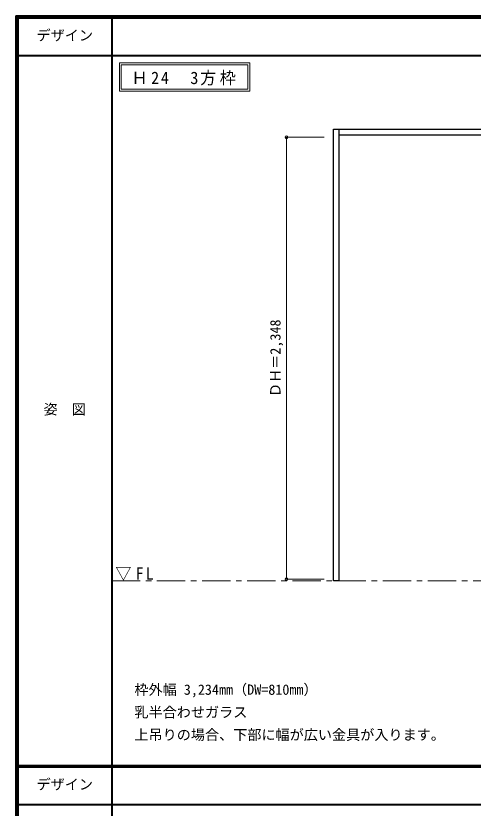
# Model space of a CAD drawing. Units: millimetres, scale not verified. Extents: x -6000 to 5700, y -4307 to 4260.
# Drawn here: x -6000 to -3570, y -36 to 4175 of the extents above; entities that cross this region are included whole.
import ezdxf
from ezdxf.enums import TextEntityAlignment as Align

# ---------------------------------------------------------------- set-up
doc = ezdxf.new("R2010")
doc.units = ezdxf.units.MM
doc.header["$LTSCALE"] = 30
doc.header["$PDMODE"] = 32
doc.header["$PDSIZE"] = 15
doc.linetypes.add('CHAIN1', pattern=[8, 5, -1, 1, -1])
for name, color, linetype, lineweight in [('0-1_通り芯', 7, 'CHAIN1', 18), ('0-4_枠', 3, 'Continuous', 25), ('0-A_文字', 7, 'Continuous', 18), ('0-B_寸法', 7, 'Continuous', 9), ('F-1_枠', 6, 'Continuous', 40)]:
    doc.layers.add(name, color=color, linetype=linetype, lineweight=lineweight)
doc.layers.add('F-A_文字', color=7, linetype='Continuous')
doc.styles.add('ＭＳ ゴシック', font='')
doc.styles.get('ＭＳ ゴシック').set_extended_font_data('MS Gothic')

msp = doc.modelspace()

# ---------------------------------------------------------------- linework, layer by layer
at = {"layer": '0-1_通り芯'}
msp.add_line((-5490, 1173), (5690, 1173), dxfattribs=at)
at = {"layer": '0-4_枠'}
for p, q in [((-4312, 3573), (-1078, 3573)), ((-4312, 1173), (-4312, 3573)), ((-4282, 1173), (-4282, 3573)), ((-4282, 3543), (-1108, 3543)), ((-4282, 1173), (-4312, 1173))]:
    msp.add_line(p, q, dxfattribs=at)
at = {"layer": '0-A_文字'}
for p, q in [((-5450, 3925), (-5450, 3775)), ((-5440, 3915), (-5440, 3785)), ((-5440, 3915), (-4767.38, 3915)), ((-4767.38, 3915), (-4767.38, 3785)), ((-5450, 3775), (-4757.38, 3775)), ((-5440, 3785), (-4767.38, 3785))]:
    msp.add_line(p, q, dxfattribs=at)
msp.add_lwpolyline([(-5450, 3925), (-4757.38, 3925), (-4757.38, 3775)], dxfattribs=at)
at = {"layer": '0-B_寸法', "color": 4}
for p, q in [((-4562, 3529.5), (-4362, 3529.5)), ((-4562, 3529.5), (-4562, 1181.5)), ((-4562, 1181.5), (-4362, 1181.5))]:
    msp.add_line(p, q, dxfattribs=at)
at = {"layer": '0-B_寸法'}
for p in [(-4562, 3529.5), (-4562, 1181.5)]:
    msp.add_point(p, dxfattribs=at)
at = {"layer": 'F-1_枠'}
for p, q in [((-6000, 4175), (5700, 4175)), ((-6000, 4175), (-6000, -4205)), ((-6000, 4170), (5700, 4170)), ((-5995, 4175), (-5995, -4205)), ((-5990, 4175), (-5990, -4205)), ((-5490, 4175), (-5490, -3790)), ((-6000, 4165), (5700, 4165)), ((-6000, 3965), (5700, 3965)), ((-6000, 190.5), (5700, 190.5)), ((-6000, 187.5), (5700, 187.5)), ((-6000, 184.5), (5700, 184.5)), ((-6000, -15.5), (5700, -15.5))]:
    msp.add_line(p, q, dxfattribs=at)

# ---------------------------------------------------------------- texts
at = {"layer": '0-A_文字', "style": 'ＭＳ ゴシック'}
for s, p in [('枠外幅 3,234mm（DW=810mm）', (-5370, 550.5)), ('乳半合わせガラス', (-5370, 430.5)), ('上吊りの場合、下部に幅が広い金具が入ります。', (-5370, 310.5))]:
    msp.add_text(s, height=54.99, dxfattribs=at).set_placement(p, align=Align.BOTTOM_LEFT)
at = {"layer": '0-A_文字', "char_height": 65.98, "attachment_point": 7, "style": 'ＭＳ ゴシック'}
for s, insert in [('\\T1.22;\\W0.95;Ｈ24\u30003方枠', (-5385.34, 3805)), ('\\T1.26;\\W0.95;▽FL', (-5471.25, 1173))]:
    msp.add_mtext(s, dxfattribs=dict(at, insert=insert))
at = {"layer": '0-B_寸法', "style": 'ＭＳ ゴシック'}
msp.add_text('ＤＨ＝2,348', height=54.99, rotation=90, dxfattribs=at).set_placement((-4577, 2149.25), align=Align.BOTTOM_LEFT)
at = {"layer": 'F-A_文字', "style": 'ＭＳ ゴシック'}
for s, p in [('デザイン', (-5890, 4027.5)), ('姿\u3000図', (-5852.5, 2040.25)), ('デザイン', (-5890, 47))]:
    msp.add_text(s, height=54.99, dxfattribs=at).set_placement(p, align=Align.BOTTOM_LEFT)

doc.saveas('drawing.dxf')
